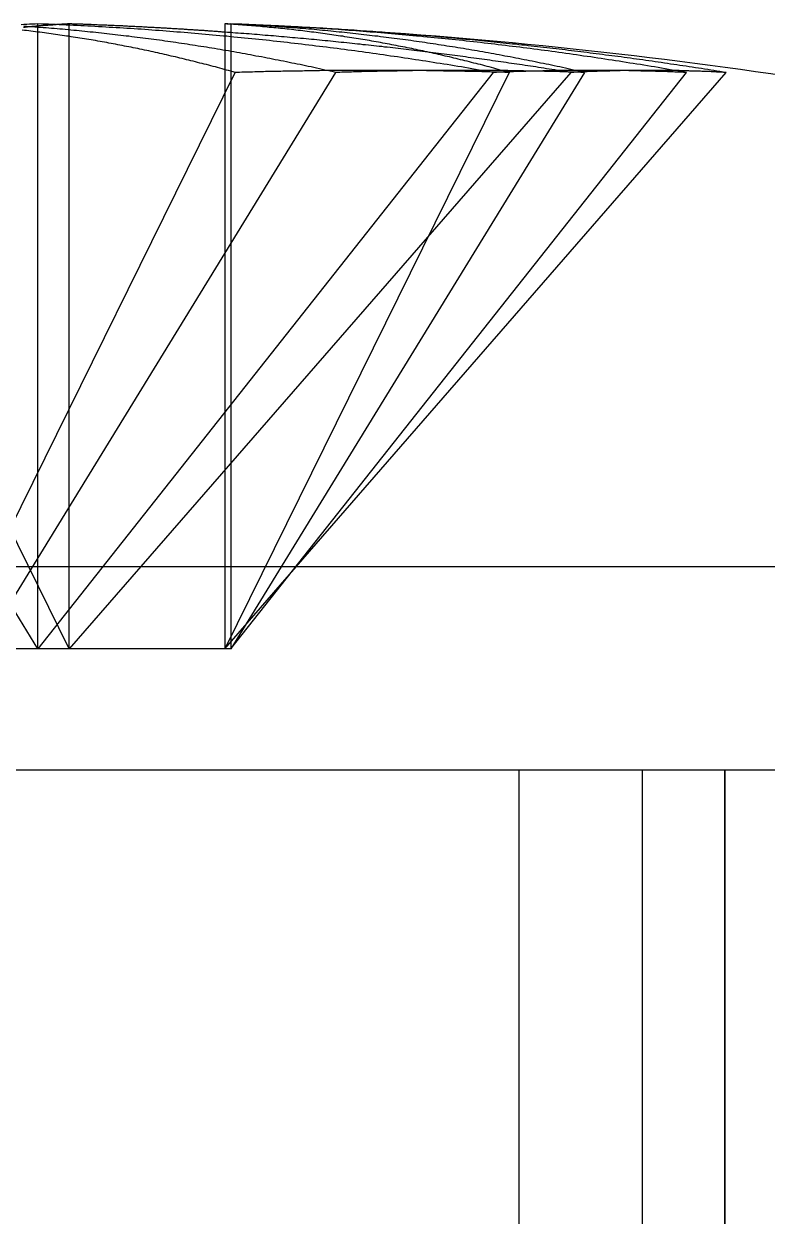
# Model space of a CAD drawing. Extents: x 3.27 to 9.48, y 3.29 to 7.63.
# Drawn here: x 7.4297 to 7.4901, y 4.5028 to 4.5997 of the extents above; entities that cross this region are included whole.
import ezdxf

# ---------------------------------------------------------------- set-up
doc = ezdxf.new("R2010")
doc.units = 0
doc.layers.add('HIDDEN_EDGES_ANSI_', color=7, linetype='CONTINUOUS')
doc.layers.add('VISIBLE_EDGES_ANSI_', color=7, linetype='CONTINUOUS')

msp = doc.modelspace()

# ---------------------------------------------------------------- linework, layer by layer
at = {"layer": 'HIDDEN_EDGES_ANSI_'}
for p, q in [((7.430824107556957, 4.548942722033138), (7.430824107556957, 4.599744320683328)), ((7.446518517914771, 4.599744320683328), (7.446518517914771, 4.548942722033138)), ((7.433380719863738, 4.548942722033137), (7.433380719863738, 4.598722046678624)), ((7.446007494933176, 4.596030125856322), (7.446007494933176, 4.548942722033137)), ((7.430824107556957, 4.548942722033138), (7.402092444307372, 4.595791191146902)), ((7.433380719863738, 4.548942722033137), (7.410264958203873, 4.595791191146901)), ((7.42374899406051, 4.548942722033137), (7.446864755720374, 4.595791191146901)), ((7.42630560636613, 4.548942722033138), (7.455037269615715, 4.595791191146902)), ((7.467827763933262, 4.595791191146902), (7.430824107556957, 4.548942722033138)), ((7.474129224390746, 4.595791191146901), (7.433380719863738, 4.548942722033137)), ((7.446007494933176, 4.548942722033137), (7.486755999460182, 4.595791191146901)), ((7.469123256593041, 4.595791191146901), (7.446007494933176, 4.548942722033137)), ((7.446518517914771, 4.548942722033138), (7.483522174291074, 4.595791191146902)), ((7.475250181164357, 4.595791191146902), (7.446518517914771, 4.548942722033138)), ((7.446007494933176, 4.548942722033137), (7.42374899406051, 4.548942722033137)), ((7.446518517914771, 4.548942722033138), (7.446007494932597, 4.548942722033138)), ((7.469903439639289, 4.539100202348097), (7.469903439639289, 4.350123824395342)), ((7.479942809718028, 4.352477112078307), (7.479942809718028, 4.539100202348097)), ((7.486635723103857, 4.352477112078307), (7.486635723103855, 4.539100202348097)), ((7.486635723103855, 4.539100202348098), (7.486635723103857, 4.35209232833235))]:
    msp.add_line(p, q, dxfattribs=at)
for points in [[(7.43082, 4.59974, 0), (7.4306, 4.59973, 0), (7.43037, 4.59972, 0), (7.43015, 4.59971, 0), (7.42992, 4.5997, 0), (7.4297, 4.59969, 0), (7.42947, 4.59967, 0)], [(7.46783, 4.59579, 0), (7.46754, 4.59584, 0), (7.46725, 4.59589, 0), (7.46697, 4.59594, 0), (7.46668, 4.59599, 0), (7.46639, 4.59604, 0), (7.4661, 4.59609, 0), (7.46581, 4.59614, 0), (7.46553, 4.59619, 0), (7.46524, 4.59624, 0), (7.46495, 4.59628, 0), (7.46466, 4.59633, 0), (7.46438, 4.59638, 0), (7.46409, 4.59643, 0), (7.4638, 4.59647, 0), (7.46351, 4.59652, 0), (7.46322, 4.59656, 0), (7.46294, 4.59661, 0), (7.46265, 4.59666, 0), (7.46236, 4.5967, 0), (7.46207, 4.59675, 0), (7.46178, 4.59679, 0), (7.4615, 4.59683, 0), (7.46121, 4.59688, 0), (7.46092, 4.59692, 0), (7.46063, 4.59696, 0), (7.46034, 4.59701, 0), (7.46005, 4.59705, 0), (7.45977, 4.59709, 0), (7.45948, 4.59713, 0), (7.45919, 4.59718, 0), (7.4589, 4.59722, 0), (7.45861, 4.59726, 0), (7.45832, 4.5973, 0), (7.45804, 4.59734, 0), (7.45775, 4.59738, 0), (7.45746, 4.59742, 0), (7.45717, 4.59746, 0), (7.45688, 4.5975, 0), (7.45659, 4.59754, 0), (7.4563, 4.59758, 0), (7.45601, 4.59761, 0), (7.45573, 4.59765, 0), (7.45544, 4.59769, 0), (7.45515, 4.59773, 0), (7.45486, 4.59776, 0), (7.45457, 4.5978, 0), (7.45428, 4.59784, 0), (7.45399, 4.59787, 0), (7.4537, 4.59791, 0), (7.45342, 4.59794, 0), (7.45313, 4.59798, 0), (7.45284, 4.59801, 0), (7.45255, 4.59805, 0), (7.45226, 4.59808, 0), (7.45197, 4.59812, 0), (7.45168, 4.59815, 0), (7.45139, 4.59818, 0), (7.4511, 4.59822, 0), (7.45081, 4.59825, 0), (7.45053, 4.59828, 0), (7.45024, 4.59831, 0), (7.44995, 4.59834, 0), (7.44966, 4.59838, 0), (7.44937, 4.59841, 0), (7.44908, 4.59844, 0), (7.44879, 4.59847, 0), (7.4485, 4.5985, 0), (7.44821, 4.59853, 0), (7.44792, 4.59856, 0), (7.44763, 4.59859, 0), (7.44734, 4.59862, 0), (7.44705, 4.59864, 0), (7.44676, 4.59867, 0), (7.44648, 4.5987, 0), (7.44619, 4.59873, 0), (7.4459, 4.59875, 0), (7.44561, 4.59878, 0), (7.44532, 4.59881, 0), (7.44503, 4.59883, 0), (7.44474, 4.59886, 0), (7.44445, 4.59889, 0), (7.44416, 4.59891, 0), (7.44387, 4.59894, 0), (7.44358, 4.59896, 0), (7.44329, 4.59899, 0), (7.443, 4.59901, 0), (7.44271, 4.59903, 0), (7.44242, 4.59906, 0), (7.44213, 4.59908, 0), (7.44184, 4.5991, 0), (7.44155, 4.59913, 0), (7.44126, 4.59915, 0), (7.44097, 4.59917, 0), (7.44068, 4.59919, 0), (7.44039, 4.59921, 0), (7.4401, 4.59924, 0), (7.43981, 4.59926, 0), (7.43952, 4.59928, 0), (7.43923, 4.5993, 0), (7.43894, 4.59932, 0), (7.43865, 4.59934, 0), (7.43836, 4.59936, 0), (7.43807, 4.59937, 0), (7.43778, 4.59939, 0), (7.43749, 4.59941, 0), (7.4372, 4.59943, 0), (7.43691, 4.59945, 0), (7.43663, 4.59946, 0), (7.43634, 4.59948, 0), (7.43605, 4.5995, 0), (7.43576, 4.59951, 0), (7.43547, 4.59953, 0), (7.43518, 4.59955, 0), (7.43489, 4.59956, 0), (7.4346, 4.59958, 0), (7.43431, 4.59959, 0), (7.43402, 4.59961, 0), (7.43373, 4.59962, 0), (7.43343, 4.59963, 0), (7.43314, 4.59965, 0), (7.43285, 4.59966, 0), (7.43256, 4.59967, 0), (7.43227, 4.59969, 0), (7.43198, 4.5997, 0), (7.43169, 4.59971, 0), (7.4314, 4.59972, 0), (7.43111, 4.59973, 0), (7.43082, 4.59974, 0)], [(7.48352, 4.59579, 0), (7.48323, 4.59584, 0), (7.48295, 4.59589, 0), (7.48266, 4.59594, 0), (7.48237, 4.59599, 0), (7.48208, 4.59604, 0), (7.4818, 4.59609, 0), (7.48151, 4.59614, 0), (7.48122, 4.59619, 0), (7.48093, 4.59624, 0), (7.48065, 4.59628, 0), (7.48036, 4.59633, 0), (7.48007, 4.59638, 0), (7.47978, 4.59643, 0), (7.47949, 4.59647, 0), (7.47921, 4.59652, 0), (7.47892, 4.59656, 0), (7.47863, 4.59661, 0), (7.47834, 4.59666, 0), (7.47805, 4.5967, 0), (7.47777, 4.59675, 0), (7.47748, 4.59679, 0), (7.47719, 4.59683, 0), (7.4769, 4.59688, 0), (7.47661, 4.59692, 0), (7.47633, 4.59696, 0), (7.47604, 4.59701, 0), (7.47575, 4.59705, 0), (7.47546, 4.59709, 0), (7.47517, 4.59713, 0), (7.47488, 4.59718, 0), (7.4746, 4.59722, 0), (7.47431, 4.59726, 0), (7.47402, 4.5973, 0), (7.47373, 4.59734, 0), (7.47344, 4.59738, 0), (7.47315, 4.59742, 0), (7.47286, 4.59746, 0), (7.47258, 4.5975, 0), (7.47229, 4.59754, 0), (7.472, 4.59758, 0), (7.47171, 4.59761, 0), (7.47142, 4.59765, 0), (7.47113, 4.59769, 0), (7.47084, 4.59773, 0), (7.47055, 4.59776, 0), (7.47027, 4.5978, 0), (7.46998, 4.59784, 0), (7.46969, 4.59787, 0), (7.4694, 4.59791, 0), (7.46911, 4.59794, 0), (7.46882, 4.59798, 0), (7.46853, 4.59801, 0), (7.46824, 4.59805, 0), (7.46795, 4.59808, 0), (7.46767, 4.59812, 0), (7.46738, 4.59815, 0), (7.46709, 4.59818, 0), (7.4668, 4.59822, 0), (7.46651, 4.59825, 0), (7.46622, 4.59828, 0), (7.46593, 4.59831, 0), (7.46564, 4.59834, 0), (7.46535, 4.59838, 0), (7.46506, 4.59841, 0), (7.46477, 4.59844, 0), (7.46448, 4.59847, 0), (7.4642, 4.5985, 0), (7.46391, 4.59853, 0), (7.46362, 4.59856, 0), (7.46333, 4.59859, 0), (7.46304, 4.59862, 0), (7.46275, 4.59864, 0), (7.46246, 4.59867, 0), (7.46217, 4.5987, 0), (7.46188, 4.59873, 0), (7.46159, 4.59875, 0), (7.4613, 4.59878, 0), (7.46101, 4.59881, 0), (7.46072, 4.59883, 0), (7.46043, 4.59886, 0), (7.46014, 4.59889, 0), (7.45985, 4.59891, 0), (7.45956, 4.59894, 0), (7.45927, 4.59896, 0), (7.45898, 4.59899, 0), (7.4587, 4.59901, 0), (7.45841, 4.59903, 0), (7.45812, 4.59906, 0), (7.45783, 4.59908, 0), (7.45754, 4.5991, 0), (7.45725, 4.59913, 0), (7.45696, 4.59915, 0), (7.45667, 4.59917, 0), (7.45638, 4.59919, 0), (7.45609, 4.59921, 0), (7.4558, 4.59924, 0), (7.45551, 4.59926, 0), (7.45522, 4.59928, 0), (7.45493, 4.5993, 0), (7.45464, 4.59932, 0), (7.45435, 4.59934, 0), (7.45406, 4.59936, 0), (7.45377, 4.59937, 0), (7.45348, 4.59939, 0), (7.45319, 4.59941, 0), (7.4529, 4.59943, 0), (7.45261, 4.59945, 0), (7.45232, 4.59946, 0), (7.45203, 4.59948, 0), (7.45174, 4.5995, 0), (7.45145, 4.59951, 0), (7.45116, 4.59953, 0), (7.45087, 4.59955, 0), (7.45058, 4.59956, 0), (7.45029, 4.59958, 0), (7.45, 4.59959, 0), (7.44971, 4.59961, 0), (7.44942, 4.59962, 0), (7.44913, 4.59963, 0), (7.44884, 4.59965, 0), (7.44855, 4.59966, 0), (7.44826, 4.59967, 0), (7.44797, 4.59969, 0), (7.44768, 4.5997, 0), (7.44739, 4.59971, 0), (7.4471, 4.59972, 0), (7.44681, 4.59973, 0), (7.44652, 4.59974, 0)], [(7.47525, 4.59579, 0), (7.47503, 4.59584, 0), (7.4748, 4.59589, 0), (7.47458, 4.59594, 0), (7.47436, 4.59599, 0), (7.47413, 4.59604, 0), (7.47391, 4.59609, 0), (7.47369, 4.59614, 0), (7.47346, 4.59619, 0), (7.47324, 4.59624, 0), (7.47302, 4.59628, 0), (7.47279, 4.59633, 0), (7.47257, 4.59638, 0), (7.47235, 4.59643, 0), (7.47212, 4.59647, 0), (7.4719, 4.59652, 0), (7.47168, 4.59656, 0), (7.47145, 4.59661, 0), (7.47123, 4.59666, 0), (7.471, 4.5967, 0), (7.47078, 4.59675, 0), (7.47056, 4.59679, 0), (7.47033, 4.59683, 0), (7.47011, 4.59688, 0), (7.46989, 4.59692, 0), (7.46966, 4.59696, 0), (7.46944, 4.59701, 0), (7.46921, 4.59705, 0), (7.46899, 4.59709, 0), (7.46877, 4.59713, 0), (7.46854, 4.59718, 0), (7.46832, 4.59722, 0), (7.46809, 4.59726, 0), (7.46787, 4.5973, 0), (7.46765, 4.59734, 0), (7.46742, 4.59738, 0), (7.4672, 4.59742, 0), (7.46697, 4.59746, 0), (7.46675, 4.5975, 0), (7.46653, 4.59754, 0), (7.4663, 4.59758, 0), (7.46608, 4.59761, 0), (7.46585, 4.59765, 0), (7.46563, 4.59769, 0), (7.46541, 4.59773, 0), (7.46518, 4.59776, 0), (7.46496, 4.5978, 0), (7.46473, 4.59784, 0), (7.46451, 4.59787, 0), (7.46428, 4.59791, 0), (7.46406, 4.59794, 0), (7.46384, 4.59798, 0), (7.46361, 4.59801, 0), (7.46339, 4.59805, 0), (7.46316, 4.59808, 0), (7.46294, 4.59812, 0), (7.46271, 4.59815, 0), (7.46249, 4.59818, 0), (7.46226, 4.59822, 0), (7.46204, 4.59825, 0), (7.46182, 4.59828, 0), (7.46159, 4.59831, 0), (7.46137, 4.59834, 0), (7.46114, 4.59838, 0), (7.46092, 4.59841, 0), (7.46069, 4.59844, 0), (7.46047, 4.59847, 0), (7.46024, 4.5985, 0), (7.46002, 4.59853, 0), (7.45979, 4.59856, 0), (7.45957, 4.59859, 0), (7.45934, 4.59862, 0), (7.45912, 4.59864, 0), (7.4589, 4.59867, 0), (7.45867, 4.5987, 0), (7.45845, 4.59873, 0), (7.45822, 4.59875, 0), (7.458, 4.59878, 0), (7.45777, 4.59881, 0), (7.45755, 4.59883, 0), (7.45732, 4.59886, 0), (7.4571, 4.59889, 0), (7.45687, 4.59891, 0), (7.45665, 4.59894, 0), (7.45642, 4.59896, 0), (7.4562, 4.59899, 0), (7.45597, 4.59901, 0), (7.45575, 4.59903, 0), (7.45552, 4.59906, 0), (7.4553, 4.59908, 0), (7.45507, 4.5991, 0), (7.45485, 4.59913, 0), (7.45462, 4.59915, 0), (7.4544, 4.59917, 0), (7.45417, 4.59919, 0), (7.45395, 4.59921, 0), (7.45372, 4.59924, 0), (7.4535, 4.59926, 0), (7.45327, 4.59928, 0), (7.45305, 4.5993, 0), (7.45282, 4.59932, 0), (7.4526, 4.59934, 0), (7.45237, 4.59936, 0), (7.45215, 4.59937, 0), (7.45192, 4.59939, 0), (7.4517, 4.59941, 0), (7.45147, 4.59943, 0), (7.45125, 4.59945, 0), (7.45102, 4.59946, 0), (7.4508, 4.59948, 0), (7.45057, 4.5995, 0), (7.45035, 4.59951, 0), (7.45012, 4.59953, 0), (7.4499, 4.59955, 0), (7.44967, 4.59956, 0), (7.44945, 4.59958, 0), (7.44922, 4.59959, 0), (7.449, 4.59961, 0), (7.44877, 4.59962, 0), (7.44855, 4.59963, 0), (7.44832, 4.59965, 0), (7.4481, 4.59966, 0), (7.44787, 4.59967, 0), (7.44764, 4.59969, 0), (7.44742, 4.5997, 0), (7.44719, 4.59971, 0), (7.44697, 4.59972, 0), (7.44674, 4.59973, 0), (7.44652, 4.59974, 0)], [(7.45504, 4.59579, 0), (7.45481, 4.59584, 0), (7.45459, 4.59589, 0), (7.45437, 4.59594, 0), (7.45414, 4.59599, 0), (7.45392, 4.59604, 0), (7.4537, 4.59609, 0), (7.45347, 4.59614, 0), (7.45325, 4.59619, 0), (7.45303, 4.59624, 0), (7.4528, 4.59628, 0), (7.45258, 4.59633, 0), (7.45236, 4.59638, 0), (7.45213, 4.59643, 0), (7.45191, 4.59647, 0), (7.45169, 4.59652, 0), (7.45146, 4.59656, 0), (7.45124, 4.59661, 0), (7.45102, 4.59666, 0), (7.45079, 4.5967, 0), (7.45057, 4.59675, 0), (7.45034, 4.59679, 0), (7.45012, 4.59683, 0), (7.4499, 4.59688, 0), (7.44967, 4.59692, 0), (7.44945, 4.59696, 0), (7.44923, 4.59701, 0), (7.449, 4.59705, 0), (7.44878, 4.59709, 0), (7.44855, 4.59713, 0), (7.44833, 4.59718, 0), (7.44811, 4.59722, 0), (7.44788, 4.59726, 0), (7.44766, 4.5973, 0), (7.44743, 4.59734, 0), (7.44721, 4.59738, 0), (7.44699, 4.59742, 0), (7.44676, 4.59746, 0), (7.44654, 4.5975, 0), (7.44631, 4.59754, 0), (7.44609, 4.59758, 0), (7.44587, 4.59761, 0), (7.44564, 4.59765, 0), (7.44542, 4.59769, 0), (7.44519, 4.59773, 0), (7.44497, 4.59776, 0), (7.44474, 4.5978, 0), (7.44452, 4.59784, 0), (7.4443, 4.59787, 0), (7.44407, 4.59791, 0), (7.44385, 4.59794, 0), (7.44362, 4.59798, 0), (7.4434, 4.59801, 0), (7.44317, 4.59805, 0), (7.44295, 4.59808, 0), (7.44273, 4.59812, 0), (7.4425, 4.59815, 0), (7.44228, 4.59818, 0), (7.44205, 4.59822, 0), (7.44183, 4.59825, 0), (7.4416, 4.59828, 0), (7.44138, 4.59831, 0), (7.44115, 4.59834, 0), (7.44093, 4.59838, 0), (7.4407, 4.59841, 0), (7.44048, 4.59844, 0), (7.44026, 4.59847, 0), (7.44003, 4.5985, 0), (7.43981, 4.59853, 0), (7.43958, 4.59856, 0), (7.43936, 4.59859, 0), (7.43913, 4.59862, 0), (7.43891, 4.59864, 0), (7.43868, 4.59867, 0), (7.43846, 4.5987, 0), (7.43823, 4.59873, 0), (7.43801, 4.59875, 0), (7.43778, 4.59878, 0), (7.43756, 4.59881, 0), (7.43733, 4.59883, 0), (7.43711, 4.59886, 0), (7.43688, 4.59889, 0), (7.43666, 4.59891, 0), (7.43643, 4.59894, 0), (7.43621, 4.59896, 0), (7.43599, 4.59899, 0), (7.43576, 4.59901, 0), (7.43554, 4.59903, 0), (7.43531, 4.59906, 0), (7.43509, 4.59908, 0), (7.43486, 4.5991, 0), (7.43464, 4.59913, 0), (7.43441, 4.59915, 0), (7.43419, 4.59917, 0), (7.43396, 4.59919, 0), (7.43374, 4.59921, 0), (7.43351, 4.59924, 0), (7.43329, 4.59926, 0), (7.43306, 4.59928, 0), (7.43284, 4.5993, 0), (7.43261, 4.59932, 0), (7.43239, 4.59934, 0), (7.43216, 4.59936, 0), (7.43194, 4.59937, 0), (7.43171, 4.59939, 0), (7.43149, 4.59941, 0), (7.43126, 4.59943, 0), (7.43103, 4.59945, 0), (7.43081, 4.59946, 0), (7.43058, 4.59948, 0), (7.43036, 4.5995, 0), (7.43013, 4.59951, 0), (7.42991, 4.59953, 0), (7.42968, 4.59955, 0)], [(7.47413, 4.59579, 0), (7.47391, 4.59583, 0), (7.47369, 4.59586, 0), (7.47347, 4.5959, 0), (7.47325, 4.59593, 0), (7.47304, 4.59596, 0), (7.47282, 4.596, 0), (7.4726, 4.59603, 0), (7.47238, 4.59607, 0), (7.47216, 4.5961, 0), (7.47194, 4.59613, 0), (7.47172, 4.59617, 0), (7.4715, 4.5962, 0), (7.47128, 4.59624, 0), (7.47106, 4.59627, 0), (7.47085, 4.5963, 0), (7.47063, 4.59633, 0), (7.47041, 4.59637, 0), (7.47019, 4.5964, 0), (7.46997, 4.59643, 0), (7.46975, 4.59646, 0), (7.46953, 4.5965, 0), (7.46931, 4.59653, 0), (7.46909, 4.59656, 0), (7.46887, 4.59659, 0), (7.46865, 4.59662, 0), (7.46844, 4.59665, 0), (7.46822, 4.59669, 0), (7.468, 4.59672, 0), (7.46778, 4.59675, 0), (7.46756, 4.59678, 0), (7.46734, 4.59681, 0), (7.46712, 4.59684, 0), (7.4669, 4.59687, 0), (7.46668, 4.5969, 0), (7.46646, 4.59693, 0), (7.46624, 4.59696, 0), (7.46602, 4.59699, 0), (7.4658, 4.59702, 0), (7.46558, 4.59705, 0), (7.46537, 4.59708, 0), (7.46515, 4.59711, 0), (7.46493, 4.59714, 0), (7.46471, 4.59716, 0), (7.46449, 4.59719, 0), (7.46427, 4.59722, 0), (7.46405, 4.59725, 0), (7.46383, 4.59728, 0), (7.46361, 4.59731, 0), (7.46339, 4.59733, 0), (7.46317, 4.59736, 0), (7.46295, 4.59739, 0), (7.46273, 4.59742, 0), (7.46251, 4.59744, 0), (7.46229, 4.59747, 0), (7.46207, 4.5975, 0), (7.46185, 4.59752, 0), (7.46163, 4.59755, 0), (7.46141, 4.59758, 0), (7.46119, 4.5976, 0), (7.46097, 4.59763, 0), (7.46075, 4.59766, 0), (7.46053, 4.59768, 0), (7.46031, 4.59771, 0), (7.4601, 4.59773, 0), (7.45988, 4.59776, 0), (7.45966, 4.59779, 0), (7.45944, 4.59781, 0), (7.45922, 4.59784, 0), (7.459, 4.59786, 0), (7.45878, 4.59789, 0), (7.45856, 4.59791, 0), (7.45834, 4.59793, 0), (7.45812, 4.59796, 0), (7.4579, 4.59798, 0), (7.45768, 4.59801, 0), (7.45746, 4.59803, 0), (7.45724, 4.59805, 0), (7.45702, 4.59808, 0), (7.4568, 4.5981, 0), (7.45658, 4.59813, 0), (7.45636, 4.59815, 0), (7.45614, 4.59817, 0), (7.45592, 4.59819, 0), (7.4557, 4.59822, 0), (7.45548, 4.59824, 0), (7.45526, 4.59826, 0), (7.45504, 4.59828, 0), (7.45482, 4.59831, 0), (7.4546, 4.59833, 0), (7.45438, 4.59835, 0), (7.45416, 4.59837, 0), (7.45394, 4.59839, 0), (7.45372, 4.59841, 0), (7.4535, 4.59844, 0), (7.45328, 4.59846, 0), (7.45306, 4.59848, 0), (7.45284, 4.5985, 0), (7.45262, 4.59852, 0), (7.4524, 4.59854, 0), (7.45218, 4.59856, 0), (7.45196, 4.59858, 0), (7.45174, 4.5986, 0), (7.45152, 4.59862, 0), (7.4513, 4.59864, 0), (7.45108, 4.59866, 0), (7.45085, 4.59868, 0), (7.45063, 4.5987, 0), (7.45041, 4.59872, 0), (7.45019, 4.59874, 0), (7.44997, 4.59876, 0), (7.44975, 4.59877, 0), (7.44953, 4.59879, 0), (7.44931, 4.59881, 0), (7.44909, 4.59883, 0), (7.44887, 4.59885, 0), (7.44865, 4.59887, 0), (7.44843, 4.59888, 0), (7.44821, 4.5989, 0), (7.44799, 4.59892, 0), (7.44777, 4.59894, 0), (7.44755, 4.59895, 0), (7.44733, 4.59897, 0), (7.44711, 4.59899, 0), (7.44689, 4.599, 0), (7.44667, 4.59902, 0), (7.44645, 4.59904, 0), (7.44623, 4.59905, 0), (7.44601, 4.59907, 0)], [(7.48676, 4.59579, 0), (7.48651, 4.59583, 0), (7.48625, 4.59587, 0), (7.486, 4.59591, 0), (7.48575, 4.59595, 0), (7.4855, 4.59599, 0), (7.48525, 4.59603, 0), (7.485, 4.59607, 0), (7.48475, 4.59611, 0), (7.4845, 4.59615, 0), (7.48425, 4.59618, 0), (7.484, 4.59622, 0), (7.48374, 4.59626, 0), (7.48349, 4.5963, 0), (7.48324, 4.59634, 0), (7.48299, 4.59637, 0), (7.48274, 4.59641, 0), (7.48249, 4.59645, 0), (7.48224, 4.59648, 0), (7.48199, 4.59652, 0), (7.48173, 4.59656, 0), (7.48148, 4.59659, 0), (7.48123, 4.59663, 0), (7.48098, 4.59667, 0), (7.48073, 4.5967, 0), (7.48048, 4.59674, 0), (7.48023, 4.59677, 0), (7.47998, 4.59681, 0), (7.47972, 4.59684, 0), (7.47947, 4.59688, 0), (7.47922, 4.59691, 0), (7.47897, 4.59695, 0), (7.47872, 4.59698, 0), (7.47847, 4.59701, 0), (7.47822, 4.59705, 0), (7.47796, 4.59708, 0), (7.47771, 4.59711, 0), (7.47746, 4.59715, 0), (7.47721, 4.59718, 0), (7.47696, 4.59721, 0), (7.47671, 4.59725, 0), (7.47645, 4.59728, 0), (7.4762, 4.59731, 0), (7.47595, 4.59734, 0), (7.4757, 4.59737, 0), (7.47545, 4.59741, 0), (7.47519, 4.59744, 0), (7.47494, 4.59747, 0), (7.47469, 4.5975, 0), (7.47444, 4.59753, 0), (7.47419, 4.59756, 0), (7.47394, 4.59759, 0), (7.47368, 4.59762, 0), (7.47343, 4.59765, 0), (7.47318, 4.59768, 0), (7.47293, 4.59771, 0), (7.47268, 4.59774, 0), (7.47242, 4.59777, 0), (7.47217, 4.5978, 0), (7.47192, 4.59783, 0), (7.47167, 4.59786, 0), (7.47142, 4.59788, 0), (7.47116, 4.59791, 0), (7.47091, 4.59794, 0), (7.47066, 4.59797, 0), (7.47041, 4.598, 0), (7.47016, 4.59802, 0), (7.4699, 4.59805, 0), (7.46965, 4.59808, 0), (7.4694, 4.5981, 0), (7.46915, 4.59813, 0), (7.46889, 4.59816, 0), (7.46864, 4.59818, 0), (7.46839, 4.59821, 0), (7.46814, 4.59824, 0), (7.46789, 4.59826, 0), (7.46763, 4.59829, 0), (7.46738, 4.59831, 0), (7.46713, 4.59834, 0), (7.46688, 4.59836, 0), (7.46662, 4.59839, 0), (7.46637, 4.59841, 0), (7.46612, 4.59844, 0), (7.46587, 4.59846, 0), (7.46561, 4.59848, 0), (7.46536, 4.59851, 0), (7.46511, 4.59853, 0), (7.46486, 4.59856, 0), (7.4646, 4.59858, 0), (7.46435, 4.5986, 0), (7.4641, 4.59862, 0), (7.46385, 4.59865, 0), (7.46359, 4.59867, 0), (7.46334, 4.59869, 0), (7.46309, 4.59871, 0), (7.46284, 4.59873, 0), (7.46258, 4.59876, 0), (7.46233, 4.59878, 0), (7.46208, 4.5988, 0), (7.46183, 4.59882, 0), (7.46157, 4.59884, 0), (7.46132, 4.59886, 0), (7.46107, 4.59888, 0), (7.46082, 4.5989, 0), (7.46056, 4.59892, 0), (7.46031, 4.59894, 0), (7.46006, 4.59896, 0), (7.45981, 4.59898, 0), (7.45955, 4.599, 0), (7.4593, 4.59902, 0), (7.45905, 4.59904, 0), (7.45879, 4.59906, 0), (7.45854, 4.59908, 0), (7.45829, 4.59909, 0), (7.45804, 4.59911, 0), (7.45778, 4.59913, 0), (7.45753, 4.59915, 0), (7.45728, 4.59916, 0), (7.45703, 4.59918, 0), (7.45677, 4.5992, 0), (7.45652, 4.59922, 0), (7.45627, 4.59923, 0), (7.45601, 4.59925, 0), (7.45576, 4.59927, 0), (7.45551, 4.59928, 0), (7.45526, 4.5993, 0), (7.455, 4.59931, 0), (7.45475, 4.59933, 0), (7.4545, 4.59934, 0)], [(7.47525, 4.59579, 0), (7.4751, 4.5958, 0), (7.47494, 4.5958, 0), (7.47479, 4.59581, 0), (7.47463, 4.59581, 0), (7.47448, 4.59582, 0), (7.47432, 4.59582, 0), (7.47417, 4.59583, 0), (7.47401, 4.59583, 0), (7.47386, 4.59584, 0), (7.4737, 4.59584, 0), (7.47355, 4.59584, 0), (7.47339, 4.59585, 0), (7.47324, 4.59585, 0), (7.47308, 4.59586, 0), (7.47292, 4.59586, 0), (7.47277, 4.59586, 0), (7.47261, 4.59587, 0), (7.47246, 4.59587, 0), (7.4723, 4.59588, 0), (7.47215, 4.59588, 0), (7.47199, 4.59588, 0), (7.47184, 4.59589, 0), (7.47168, 4.59589, 0), (7.47152, 4.59589, 0), (7.47137, 4.5959, 0), (7.47121, 4.5959, 0), (7.47106, 4.5959, 0), (7.4709, 4.59591, 0), (7.47074, 4.59591, 0), (7.47059, 4.59591, 0), (7.47043, 4.59591, 0), (7.47028, 4.59592, 0), (7.47012, 4.59592, 0), (7.46996, 4.59592, 0), (7.46981, 4.59592, 0), (7.46965, 4.59593, 0), (7.46949, 4.59593, 0), (7.46934, 4.59593, 0), (7.46918, 4.59593, 0), (7.46902, 4.59594, 0), (7.46887, 4.59594, 0), (7.46871, 4.59594, 0), (7.46855, 4.59594, 0), (7.4684, 4.59594, 0), (7.46824, 4.59594, 0), (7.46808, 4.59595, 0), (7.46792, 4.59595, 0), (7.46777, 4.59595, 0), (7.46761, 4.59595, 0), (7.46745, 4.59595, 0), (7.4673, 4.59595, 0), (7.46714, 4.59595, 0), (7.46698, 4.59595, 0), (7.46682, 4.59596, 0), (7.46667, 4.59596, 0), (7.46651, 4.59596, 0), (7.46635, 4.59596, 0), (7.46619, 4.59596, 0), (7.46604, 4.59596, 0), (7.46588, 4.59596, 0), (7.46572, 4.59596, 0), (7.46556, 4.59596, 0), (7.4654, 4.59596, 0), (7.46525, 4.59596, 0), (7.46509, 4.59596, 0), (7.46493, 4.59596, 0), (7.46477, 4.59596, 0), (7.46461, 4.59596, 0), (7.46446, 4.59596, 0), (7.4643, 4.59596, 0), (7.46414, 4.59596, 0), (7.46398, 4.59596, 0), (7.46382, 4.59596, 0), (7.46366, 4.59596, 0), (7.46351, 4.59595, 0), (7.46335, 4.59595, 0), (7.46319, 4.59595, 0), (7.46303, 4.59595, 0), (7.46287, 4.59595, 0), (7.46271, 4.59595, 0), (7.46255, 4.59595, 0), (7.4624, 4.59595, 0), (7.46224, 4.59594, 0), (7.46208, 4.59594, 0), (7.46192, 4.59594, 0), (7.46176, 4.59594, 0), (7.4616, 4.59594, 0), (7.46144, 4.59594, 0), (7.46128, 4.59593, 0), (7.46112, 4.59593, 0), (7.46096, 4.59593, 0), (7.4608, 4.59593, 0), (7.46065, 4.59592, 0), (7.46049, 4.59592, 0), (7.46033, 4.59592, 0), (7.46017, 4.59592, 0), (7.46001, 4.59591, 0), (7.45985, 4.59591, 0), (7.45969, 4.59591, 0), (7.45953, 4.59591, 0), (7.45937, 4.5959, 0), (7.45921, 4.5959, 0), (7.45905, 4.5959, 0), (7.45889, 4.59589, 0), (7.45873, 4.59589, 0), (7.45857, 4.59589, 0), (7.45841, 4.59588, 0), (7.45825, 4.59588, 0), (7.45809, 4.59588, 0), (7.45793, 4.59587, 0), (7.45777, 4.59587, 0), (7.45761, 4.59586, 0), (7.45745, 4.59586, 0), (7.45729, 4.59586, 0), (7.45713, 4.59585, 0), (7.45697, 4.59585, 0), (7.45681, 4.59584, 0), (7.45665, 4.59584, 0), (7.45648, 4.59584, 0), (7.45632, 4.59583, 0), (7.45616, 4.59583, 0), (7.456, 4.59582, 0), (7.45584, 4.59582, 0), (7.45568, 4.59581, 0), (7.45552, 4.59581, 0), (7.45536, 4.5958, 0), (7.4552, 4.5958, 0), (7.45504, 4.59579, 0)], [(7.48352, 4.59579, 0), (7.4834, 4.5958, 0), (7.48329, 4.5958, 0), (7.48317, 4.59581, 0), (7.48305, 4.59581, 0), (7.48293, 4.59582, 0), (7.48281, 4.59582, 0), (7.48269, 4.59583, 0), (7.48257, 4.59583, 0), (7.48245, 4.59584, 0), (7.48233, 4.59584, 0), (7.48222, 4.59584, 0), (7.4821, 4.59585, 0), (7.48198, 4.59585, 0), (7.48186, 4.59586, 0), (7.48174, 4.59586, 0), (7.48162, 4.59586, 0), (7.4815, 4.59587, 0), (7.48138, 4.59587, 0), (7.48126, 4.59588, 0), (7.48114, 4.59588, 0), (7.48102, 4.59588, 0), (7.4809, 4.59589, 0), (7.48078, 4.59589, 0), (7.48066, 4.59589, 0), (7.48054, 4.5959, 0), (7.48042, 4.5959, 0), (7.4803, 4.5959, 0), (7.48018, 4.59591, 0), (7.48006, 4.59591, 0), (7.47994, 4.59591, 0), (7.47982, 4.59591, 0), (7.4797, 4.59592, 0), (7.47958, 4.59592, 0), (7.47946, 4.59592, 0), (7.47934, 4.59592, 0), (7.47922, 4.59593, 0), (7.4791, 4.59593, 0), (7.47897, 4.59593, 0), (7.47885, 4.59593, 0), (7.47873, 4.59594, 0), (7.47861, 4.59594, 0), (7.47849, 4.59594, 0), (7.47837, 4.59594, 0), (7.47825, 4.59594, 0), (7.47813, 4.59594, 0), (7.478, 4.59595, 0), (7.47788, 4.59595, 0), (7.47776, 4.59595, 0), (7.47764, 4.59595, 0), (7.47752, 4.59595, 0), (7.4774, 4.59595, 0), (7.47727, 4.59595, 0), (7.47715, 4.59595, 0), (7.47703, 4.59596, 0), (7.47691, 4.59596, 0), (7.47679, 4.59596, 0), (7.47666, 4.59596, 0), (7.47654, 4.59596, 0), (7.47642, 4.59596, 0), (7.4763, 4.59596, 0), (7.47618, 4.59596, 0), (7.47605, 4.59596, 0), (7.47593, 4.59596, 0), (7.47581, 4.59596, 0), (7.47569, 4.59596, 0), (7.47556, 4.59596, 0), (7.47544, 4.59596, 0), (7.47532, 4.59596, 0), (7.47519, 4.59596, 0), (7.47507, 4.59596, 0), (7.47495, 4.59596, 0), (7.47482, 4.59596, 0), (7.4747, 4.59596, 0), (7.47458, 4.59596, 0), (7.47445, 4.59595, 0), (7.47433, 4.59595, 0), (7.47421, 4.59595, 0), (7.47408, 4.59595, 0), (7.47396, 4.59595, 0), (7.47384, 4.59595, 0), (7.47371, 4.59595, 0), (7.47359, 4.59595, 0), (7.47347, 4.59594, 0), (7.47334, 4.59594, 0), (7.47322, 4.59594, 0), (7.47309, 4.59594, 0), (7.47297, 4.59594, 0), (7.47285, 4.59594, 0), (7.47272, 4.59593, 0), (7.4726, 4.59593, 0), (7.47247, 4.59593, 0), (7.47235, 4.59593, 0), (7.47222, 4.59592, 0), (7.4721, 4.59592, 0), (7.47197, 4.59592, 0), (7.47185, 4.59592, 0), (7.47173, 4.59591, 0), (7.4716, 4.59591, 0), (7.47148, 4.59591, 0), (7.47135, 4.59591, 0), (7.47123, 4.5959, 0), (7.4711, 4.5959, 0), (7.47098, 4.5959, 0), (7.47085, 4.59589, 0), (7.47073, 4.59589, 0), (7.4706, 4.59589, 0), (7.47047, 4.59588, 0), (7.47035, 4.59588, 0), (7.47022, 4.59588, 0), (7.4701, 4.59587, 0), (7.46997, 4.59587, 0), (7.46985, 4.59586, 0), (7.46972, 4.59586, 0), (7.4696, 4.59586, 0), (7.46947, 4.59585, 0), (7.46934, 4.59585, 0), (7.46922, 4.59584, 0), (7.46909, 4.59584, 0), (7.46897, 4.59584, 0), (7.46884, 4.59583, 0), (7.46871, 4.59583, 0), (7.46859, 4.59582, 0), (7.46846, 4.59582, 0), (7.46833, 4.59581, 0), (7.46821, 4.59581, 0), (7.46808, 4.5958, 0), (7.46795, 4.5958, 0), (7.46783, 4.59579, 0)], [(7.48676, 4.59579, 0), (7.48666, 4.5958, 0), (7.48657, 4.5958, 0), (7.48647, 4.59581, 0), (7.48638, 4.59581, 0), (7.48628, 4.59582, 0), (7.48619, 4.59582, 0), (7.4861, 4.59583, 0), (7.486, 4.59583, 0), (7.48591, 4.59584, 0), (7.48581, 4.59584, 0), (7.48572, 4.59584, 0), (7.48562, 4.59585, 0), (7.48553, 4.59585, 0), (7.48543, 4.59586, 0), (7.48534, 4.59586, 0), (7.48524, 4.59586, 0), (7.48515, 4.59587, 0), (7.48505, 4.59587, 0), (7.48496, 4.59588, 0), (7.48486, 4.59588, 0), (7.48477, 4.59588, 0), (7.48467, 4.59589, 0), (7.48457, 4.59589, 0), (7.48448, 4.59589, 0), (7.48438, 4.5959, 0), (7.48429, 4.5959, 0), (7.48419, 4.5959, 0), (7.48409, 4.59591, 0), (7.484, 4.59591, 0), (7.4839, 4.59591, 0), (7.48381, 4.59591, 0), (7.48371, 4.59592, 0), (7.48361, 4.59592, 0), (7.48352, 4.59592, 0), (7.48342, 4.59592, 0), (7.48332, 4.59593, 0), (7.48323, 4.59593, 0), (7.48313, 4.59593, 0), (7.48303, 4.59593, 0), (7.48294, 4.59594, 0), (7.48284, 4.59594, 0), (7.48274, 4.59594, 0), (7.48265, 4.59594, 0), (7.48255, 4.59594, 0), (7.48245, 4.59594, 0), (7.48235, 4.59595, 0), (7.48226, 4.59595, 0), (7.48216, 4.59595, 0), (7.48206, 4.59595, 0), (7.48196, 4.59595, 0), (7.48187, 4.59595, 0), (7.48177, 4.59595, 0), (7.48167, 4.59595, 0), (7.48157, 4.59596, 0), (7.48147, 4.59596, 0), (7.48138, 4.59596, 0), (7.48128, 4.59596, 0), (7.48118, 4.59596, 0), (7.48108, 4.59596, 0), (7.48098, 4.59596, 0), (7.48088, 4.59596, 0), (7.48079, 4.59596, 0), (7.48069, 4.59596, 0), (7.48059, 4.59596, 0), (7.48049, 4.59596, 0), (7.48039, 4.59596, 0), (7.48029, 4.59596, 0), (7.48019, 4.59596, 0), (7.48009, 4.59596, 0), (7.48, 4.59596, 0), (7.4799, 4.59596, 0), (7.4798, 4.59596, 0), (7.4797, 4.59596, 0), (7.4796, 4.59596, 0), (7.4795, 4.59595, 0), (7.4794, 4.59595, 0), (7.4793, 4.59595, 0), (7.4792, 4.59595, 0), (7.4791, 4.59595, 0), (7.479, 4.59595, 0), (7.4789, 4.59595, 0), (7.4788, 4.59595, 0), (7.4787, 4.59594, 0), (7.4786, 4.59594, 0), (7.4785, 4.59594, 0), (7.4784, 4.59594, 0), (7.4783, 4.59594, 0), (7.4782, 4.59594, 0), (7.4781, 4.59593, 0), (7.478, 4.59593, 0), (7.4779, 4.59593, 0), (7.4778, 4.59593, 0), (7.4777, 4.59592, 0), (7.4776, 4.59592, 0), (7.4775, 4.59592, 0), (7.4774, 4.59592, 0), (7.47729, 4.59591, 0), (7.47719, 4.59591, 0), (7.47709, 4.59591, 0), (7.47699, 4.59591, 0), (7.47689, 4.5959, 0), (7.47679, 4.5959, 0), (7.47669, 4.5959, 0), (7.47659, 4.59589, 0), (7.47648, 4.59589, 0), (7.47638, 4.59589, 0), (7.47628, 4.59588, 0), (7.47618, 4.59588, 0), (7.47608, 4.59588, 0), (7.47598, 4.59587, 0), (7.47587, 4.59587, 0), (7.47577, 4.59586, 0), (7.47567, 4.59586, 0), (7.47557, 4.59586, 0), (7.47546, 4.59585, 0), (7.47536, 4.59585, 0), (7.47526, 4.59584, 0), (7.47516, 4.59584, 0), (7.47505, 4.59584, 0), (7.47495, 4.59583, 0), (7.47485, 4.59583, 0), (7.47475, 4.59582, 0), (7.47464, 4.59582, 0), (7.47454, 4.59581, 0), (7.47444, 4.59581, 0), (7.47434, 4.5958, 0), (7.47423, 4.5958, 0), (7.47413, 4.59579, 0)]]:
    msp.add_polyline3d(points, dxfattribs=at)
msp.add_arc((7.428564856961544, 4.16853097355771), 0.4315928508376324, 86.55533582412917, 87.22922054592937, dxfattribs=at)
at = {"layer": 'VISIBLE_EDGES_ANSI_'}
for p, q in [((7.433380719863738, 4.598722046678624), (7.433380719863738, 4.599744320683328)), ((7.446007494933176, 4.599744320683328), (7.446007494933176, 4.596030125856322)), ((7.312029423891258, 4.555635635418964), (7.54510029003299, 4.555635635418964)), ((7.312029423891258, 4.539100202348097), (7.54510029003299, 4.539100202348097))]:
    msp.add_line(p, q, dxfattribs=at)
for points in [[(7.43338, 4.59974, 0), (7.43334, 4.59974, 0), (7.43331, 4.59974, 0), (7.43327, 4.59974, 0), (7.43323, 4.59974, 0), (7.43319, 4.59973, 0), (7.43315, 4.59973, 0), (7.43312, 4.59973, 0), (7.43308, 4.59973, 0), (7.43304, 4.59972, 0), (7.433, 4.59972, 0), (7.43297, 4.59972, 0), (7.43293, 4.59972, 0), (7.43289, 4.59971, 0), (7.43285, 4.59971, 0), (7.43282, 4.59971, 0), (7.43278, 4.59971, 0), (7.43274, 4.5997, 0), (7.4327, 4.5997, 0), (7.43267, 4.5997, 0), (7.43263, 4.5997, 0), (7.43259, 4.59969, 0), (7.43255, 4.59969, 0), (7.43252, 4.59969, 0), (7.43248, 4.59969, 0), (7.43244, 4.59968, 0), (7.4324, 4.59968, 0), (7.43236, 4.59968, 0), (7.43233, 4.59968, 0), (7.43229, 4.59967, 0), (7.43225, 4.59967, 0), (7.43221, 4.59967, 0), (7.43218, 4.59966, 0), (7.43214, 4.59966, 0), (7.4321, 4.59966, 0), (7.43206, 4.59966, 0), (7.43203, 4.59965, 0), (7.43199, 4.59965, 0), (7.43195, 4.59965, 0), (7.43191, 4.59965, 0), (7.43188, 4.59964, 0), (7.43184, 4.59964, 0), (7.4318, 4.59964, 0), (7.43176, 4.59963, 0), (7.43172, 4.59963, 0), (7.43169, 4.59963, 0), (7.43165, 4.59963, 0), (7.43161, 4.59962, 0), (7.43157, 4.59962, 0), (7.43154, 4.59962, 0), (7.4315, 4.59961, 0), (7.43146, 4.59961, 0), (7.43142, 4.59961, 0), (7.43139, 4.59961, 0), (7.43135, 4.5996, 0), (7.43131, 4.5996, 0), (7.43127, 4.5996, 0), (7.43124, 4.59959, 0), (7.4312, 4.59959, 0), (7.43116, 4.59959, 0), (7.43112, 4.59958, 0), (7.43109, 4.59958, 0), (7.43105, 4.59958, 0), (7.43101, 4.59957, 0), (7.43097, 4.59957, 0), (7.43093, 4.59957, 0), (7.4309, 4.59957, 0), (7.43086, 4.59956, 0), (7.43082, 4.59956, 0), (7.43078, 4.59956, 0), (7.43075, 4.59955, 0), (7.43071, 4.59955, 0), (7.43067, 4.59955, 0), (7.43063, 4.59954, 0), (7.4306, 4.59954, 0), (7.43056, 4.59954, 0), (7.43052, 4.59953, 0), (7.43048, 4.59953, 0), (7.43045, 4.59953, 0), (7.43041, 4.59952, 0), (7.43037, 4.59952, 0), (7.43033, 4.59952, 0), (7.4303, 4.59951, 0), (7.43026, 4.59951, 0), (7.43022, 4.59951, 0), (7.43018, 4.5995, 0), (7.43014, 4.5995, 0), (7.43011, 4.5995, 0), (7.43007, 4.59949, 0), (7.43003, 4.59949, 0), (7.42999, 4.59949, 0), (7.42996, 4.59948, 0), (7.42992, 4.59948, 0), (7.42988, 4.59948, 0), (7.42984, 4.59947, 0), (7.42981, 4.59947, 0), (7.42977, 4.59946, 0), (7.42973, 4.59946, 0), (7.42969, 4.59946, 0), (7.42966, 4.59945, 0)], [(7.44601, 4.59907, 0), (7.44591, 4.59908, 0), (7.44581, 4.59908, 0), (7.44571, 4.59909, 0), (7.44561, 4.5991, 0), (7.44551, 4.5991, 0), (7.44542, 4.59911, 0), (7.44532, 4.59912, 0), (7.44522, 4.59913, 0), (7.44512, 4.59913, 0), (7.44502, 4.59914, 0), (7.44492, 4.59915, 0), (7.44482, 4.59915, 0), (7.44473, 4.59916, 0), (7.44463, 4.59917, 0), (7.44453, 4.59917, 0), (7.44443, 4.59918, 0), (7.44433, 4.59919, 0), (7.44423, 4.59919, 0), (7.44413, 4.5992, 0), (7.44404, 4.59921, 0), (7.44394, 4.59921, 0), (7.44384, 4.59922, 0), (7.44374, 4.59923, 0), (7.44364, 4.59923, 0), (7.44354, 4.59924, 0), (7.44344, 4.59925, 0), (7.44335, 4.59925, 0), (7.44325, 4.59926, 0), (7.44315, 4.59926, 0), (7.44305, 4.59927, 0), (7.44295, 4.59928, 0), (7.44285, 4.59928, 0), (7.44275, 4.59929, 0), (7.44266, 4.5993, 0), (7.44256, 4.5993, 0), (7.44246, 4.59931, 0), (7.44236, 4.59931, 0), (7.44226, 4.59932, 0), (7.44216, 4.59933, 0), (7.44206, 4.59933, 0), (7.44197, 4.59934, 0), (7.44187, 4.59934, 0), (7.44177, 4.59935, 0), (7.44167, 4.59936, 0), (7.44157, 4.59936, 0), (7.44147, 4.59937, 0), (7.44137, 4.59937, 0), (7.44127, 4.59938, 0), (7.44118, 4.59939, 0), (7.44108, 4.59939, 0), (7.44098, 4.5994, 0), (7.44088, 4.5994, 0), (7.44078, 4.59941, 0), (7.44068, 4.59941, 0), (7.44058, 4.59942, 0), (7.44049, 4.59942, 0), (7.44039, 4.59943, 0), (7.44029, 4.59944, 0), (7.44019, 4.59944, 0), (7.44009, 4.59945, 0), (7.43999, 4.59945, 0), (7.43989, 4.59946, 0), (7.4398, 4.59946, 0), (7.4397, 4.59947, 0), (7.4396, 4.59947, 0), (7.4395, 4.59948, 0), (7.4394, 4.59948, 0), (7.4393, 4.59949, 0), (7.4392, 4.59949, 0), (7.4391, 4.5995, 0), (7.43901, 4.5995, 0), (7.43891, 4.59951, 0), (7.43881, 4.59951, 0), (7.43871, 4.59952, 0), (7.43861, 4.59952, 0), (7.43851, 4.59953, 0), (7.43841, 4.59953, 0), (7.43832, 4.59954, 0), (7.43822, 4.59954, 0), (7.43812, 4.59955, 0), (7.43802, 4.59955, 0), (7.43792, 4.59956, 0), (7.43782, 4.59956, 0), (7.43772, 4.59957, 0), (7.43762, 4.59957, 0), (7.43753, 4.59958, 0), (7.43743, 4.59958, 0), (7.43733, 4.59959, 0), (7.43723, 4.59959, 0), (7.43713, 4.59959, 0), (7.43703, 4.5996, 0), (7.43693, 4.5996, 0), (7.43684, 4.59961, 0), (7.43674, 4.59961, 0), (7.43664, 4.59962, 0), (7.43654, 4.59962, 0), (7.43644, 4.59963, 0), (7.43634, 4.59963, 0), (7.43624, 4.59963, 0), (7.43614, 4.59964, 0), (7.43605, 4.59964, 0), (7.43595, 4.59965, 0), (7.43585, 4.59965, 0), (7.43575, 4.59965, 0), (7.43565, 4.59966, 0), (7.43555, 4.59966, 0), (7.43545, 4.59967, 0), (7.43535, 4.59967, 0), (7.43526, 4.59967, 0), (7.43516, 4.59968, 0), (7.43506, 4.59968, 0), (7.43496, 4.59969, 0), (7.43486, 4.59969, 0), (7.43476, 4.59969, 0), (7.43466, 4.5997, 0), (7.43457, 4.5997, 0), (7.43447, 4.59971, 0), (7.43437, 4.59971, 0), (7.43427, 4.59971, 0), (7.43417, 4.59972, 0), (7.43407, 4.59972, 0), (7.43397, 4.59972, 0), (7.43387, 4.59973, 0), (7.43378, 4.59973, 0), (7.43368, 4.59973, 0), (7.43358, 4.59974, 0), (7.43348, 4.59974, 0), (7.43338, 4.59974, 0)], [(7.4545, 4.59934, 0), (7.45443, 4.59935, 0), (7.45436, 4.59935, 0), (7.4543, 4.59936, 0), (7.45423, 4.59936, 0), (7.45417, 4.59936, 0), (7.4541, 4.59937, 0), (7.45403, 4.59937, 0), (7.45397, 4.59938, 0), (7.4539, 4.59938, 0), (7.45383, 4.59938, 0), (7.45377, 4.59939, 0), (7.4537, 4.59939, 0), (7.45364, 4.59939, 0), (7.45357, 4.5994, 0), (7.4535, 4.5994, 0), (7.45344, 4.59941, 0), (7.45337, 4.59941, 0), (7.4533, 4.59941, 0), (7.45324, 4.59942, 0), (7.45317, 4.59942, 0), (7.4531, 4.59942, 0), (7.45304, 4.59943, 0), (7.45297, 4.59943, 0), (7.45291, 4.59944, 0), (7.45284, 4.59944, 0), (7.45277, 4.59944, 0), (7.45271, 4.59945, 0), (7.45264, 4.59945, 0), (7.45257, 4.59945, 0), (7.45251, 4.59946, 0), (7.45244, 4.59946, 0), (7.45238, 4.59946, 0), (7.45231, 4.59947, 0), (7.45224, 4.59947, 0), (7.45218, 4.59948, 0), (7.45211, 4.59948, 0), (7.45204, 4.59948, 0), (7.45198, 4.59949, 0), (7.45191, 4.59949, 0), (7.45184, 4.59949, 0), (7.45178, 4.5995, 0), (7.45171, 4.5995, 0), (7.45165, 4.5995, 0), (7.45158, 4.59951, 0), (7.45151, 4.59951, 0), (7.45145, 4.59951, 0), (7.45138, 4.59952, 0), (7.45131, 4.59952, 0), (7.45125, 4.59952, 0), (7.45118, 4.59953, 0), (7.45112, 4.59953, 0), (7.45105, 4.59953, 0), (7.45098, 4.59954, 0), (7.45092, 4.59954, 0), (7.45085, 4.59954, 0), (7.45078, 4.59955, 0), (7.45072, 4.59955, 0), (7.45065, 4.59955, 0), (7.45058, 4.59956, 0), (7.45052, 4.59956, 0), (7.45045, 4.59956, 0), (7.45039, 4.59957, 0), (7.45032, 4.59957, 0), (7.45025, 4.59957, 0), (7.45019, 4.59957, 0), (7.45012, 4.59958, 0), (7.45005, 4.59958, 0), (7.44999, 4.59958, 0), (7.44992, 4.59959, 0), (7.44986, 4.59959, 0), (7.44979, 4.59959, 0), (7.44972, 4.5996, 0), (7.44966, 4.5996, 0), (7.44959, 4.5996, 0), (7.44952, 4.59961, 0), (7.44946, 4.59961, 0), (7.44939, 4.59961, 0), (7.44932, 4.59961, 0), (7.44926, 4.59962, 0), (7.44919, 4.59962, 0), (7.44913, 4.59962, 0), (7.44906, 4.59963, 0), (7.44899, 4.59963, 0), (7.44893, 4.59963, 0), (7.44886, 4.59963, 0), (7.44879, 4.59964, 0), (7.44873, 4.59964, 0), (7.44866, 4.59964, 0), (7.44859, 4.59965, 0), (7.44853, 4.59965, 0), (7.44846, 4.59965, 0), (7.4484, 4.59965, 0), (7.44833, 4.59966, 0), (7.44826, 4.59966, 0), (7.4482, 4.59966, 0), (7.44813, 4.59966, 0), (7.44806, 4.59967, 0), (7.448, 4.59967, 0), (7.44793, 4.59967, 0), (7.44787, 4.59968, 0), (7.4478, 4.59968, 0), (7.44773, 4.59968, 0), (7.44767, 4.59968, 0), (7.4476, 4.59969, 0), (7.44753, 4.59969, 0), (7.44747, 4.59969, 0), (7.4474, 4.59969, 0), (7.44733, 4.5997, 0), (7.44727, 4.5997, 0), (7.4472, 4.5997, 0), (7.44714, 4.5997, 0), (7.44707, 4.59971, 0), (7.447, 4.59971, 0), (7.44694, 4.59971, 0), (7.44687, 4.59971, 0), (7.4468, 4.59972, 0), (7.44674, 4.59972, 0), (7.44667, 4.59972, 0), (7.4466, 4.59972, 0), (7.44654, 4.59973, 0), (7.44647, 4.59973, 0), (7.44641, 4.59973, 0), (7.44634, 4.59973, 0), (7.44627, 4.59974, 0), (7.44621, 4.59974, 0), (7.44614, 4.59974, 0), (7.44607, 4.59974, 0), (7.44601, 4.59974, 0)], [(7.46912, 4.59579, 0), (7.46894, 4.59584, 0), (7.46876, 4.59589, 0), (7.46858, 4.59594, 0), (7.4684, 4.59599, 0), (7.46823, 4.59604, 0), (7.46805, 4.59609, 0), (7.46787, 4.59614, 0), (7.46769, 4.59619, 0), (7.46751, 4.59624, 0), (7.46733, 4.59628, 0), (7.46715, 4.59633, 0), (7.46697, 4.59638, 0), (7.46679, 4.59643, 0), (7.46661, 4.59647, 0), (7.46643, 4.59652, 0), (7.46625, 4.59656, 0), (7.46607, 4.59661, 0), (7.46589, 4.59666, 0), (7.46571, 4.5967, 0), (7.46553, 4.59675, 0), (7.46535, 4.59679, 0), (7.46517, 4.59683, 0), (7.46499, 4.59688, 0), (7.46481, 4.59692, 0), (7.46463, 4.59696, 0), (7.46445, 4.59701, 0), (7.46427, 4.59705, 0), (7.46409, 4.59709, 0), (7.46391, 4.59713, 0), (7.46373, 4.59718, 0), (7.46355, 4.59722, 0), (7.46337, 4.59726, 0), (7.46319, 4.5973, 0), (7.46301, 4.59734, 0), (7.46283, 4.59738, 0), (7.46265, 4.59742, 0), (7.46247, 4.59746, 0), (7.46228, 4.5975, 0), (7.4621, 4.59754, 0), (7.46192, 4.59758, 0), (7.46174, 4.59761, 0), (7.46156, 4.59765, 0), (7.46138, 4.59769, 0), (7.4612, 4.59773, 0), (7.46102, 4.59776, 0), (7.46084, 4.5978, 0), (7.46066, 4.59784, 0), (7.46048, 4.59787, 0), (7.4603, 4.59791, 0), (7.46012, 4.59794, 0), (7.45994, 4.59798, 0), (7.45976, 4.59801, 0), (7.45958, 4.59805, 0), (7.4594, 4.59808, 0), (7.45922, 4.59812, 0), (7.45904, 4.59815, 0), (7.45886, 4.59818, 0), (7.45868, 4.59822, 0), (7.4585, 4.59825, 0), (7.45831, 4.59828, 0), (7.45813, 4.59831, 0), (7.45795, 4.59834, 0), (7.45777, 4.59838, 0), (7.45759, 4.59841, 0), (7.45741, 4.59844, 0), (7.45723, 4.59847, 0), (7.45705, 4.5985, 0), (7.45687, 4.59853, 0), (7.45669, 4.59856, 0), (7.45651, 4.59859, 0), (7.45633, 4.59862, 0), (7.45615, 4.59864, 0), (7.45597, 4.59867, 0), (7.45578, 4.5987, 0), (7.4556, 4.59873, 0), (7.45542, 4.59875, 0), (7.45524, 4.59878, 0), (7.45506, 4.59881, 0), (7.45488, 4.59883, 0), (7.4547, 4.59886, 0), (7.45452, 4.59889, 0), (7.45434, 4.59891, 0), (7.45416, 4.59894, 0), (7.45398, 4.59896, 0), (7.45379, 4.59899, 0), (7.45361, 4.59901, 0), (7.45343, 4.59903, 0), (7.45325, 4.59906, 0), (7.45307, 4.59908, 0), (7.45289, 4.5991, 0), (7.45271, 4.59913, 0), (7.45253, 4.59915, 0), (7.45235, 4.59917, 0), (7.45217, 4.59919, 0), (7.45199, 4.59921, 0), (7.4518, 4.59924, 0), (7.45162, 4.59926, 0), (7.45144, 4.59928, 0), (7.45126, 4.5993, 0), (7.45108, 4.59932, 0), (7.4509, 4.59934, 0), (7.45072, 4.59936, 0), (7.45054, 4.59937, 0), (7.45036, 4.59939, 0), (7.45017, 4.59941, 0), (7.44999, 4.59943, 0), (7.44981, 4.59945, 0), (7.44963, 4.59946, 0), (7.44945, 4.59948, 0), (7.44927, 4.5995, 0), (7.44909, 4.59951, 0), (7.44891, 4.59953, 0), (7.44873, 4.59955, 0), (7.44854, 4.59956, 0), (7.44836, 4.59958, 0), (7.44818, 4.59959, 0), (7.448, 4.59961, 0), (7.44782, 4.59962, 0), (7.44764, 4.59963, 0), (7.44746, 4.59965, 0), (7.44728, 4.59966, 0), (7.44709, 4.59967, 0), (7.44691, 4.59969, 0), (7.44673, 4.5997, 0), (7.44655, 4.59971, 0), (7.44637, 4.59972, 0), (7.44619, 4.59973, 0), (7.44601, 4.59974, 0)], [(7.44686, 4.59579, 0), (7.44669, 4.59584, 0), (7.44651, 4.59589, 0), (7.44633, 4.59594, 0), (7.44615, 4.59599, 0), (7.44597, 4.59604, 0), (7.44579, 4.59609, 0), (7.44561, 4.59614, 0), (7.44543, 4.59619, 0), (7.44525, 4.59624, 0), (7.44507, 4.59628, 0), (7.44489, 4.59633, 0), (7.44471, 4.59638, 0), (7.44453, 4.59643, 0), (7.44435, 4.59647, 0), (7.44417, 4.59652, 0), (7.44399, 4.59656, 0), (7.44381, 4.59661, 0), (7.44363, 4.59666, 0), (7.44345, 4.5967, 0), (7.44327, 4.59675, 0), (7.44309, 4.59679, 0), (7.44291, 4.59683, 0), (7.44273, 4.59688, 0), (7.44255, 4.59692, 0), (7.44237, 4.59696, 0), (7.44219, 4.59701, 0), (7.44201, 4.59705, 0), (7.44183, 4.59709, 0), (7.44165, 4.59713, 0), (7.44147, 4.59718, 0), (7.44129, 4.59722, 0), (7.44111, 4.59726, 0), (7.44093, 4.5973, 0), (7.44075, 4.59734, 0), (7.44057, 4.59738, 0), (7.44039, 4.59742, 0), (7.44021, 4.59746, 0), (7.44003, 4.5975, 0), (7.43985, 4.59754, 0), (7.43967, 4.59758, 0), (7.43949, 4.59761, 0), (7.43931, 4.59765, 0), (7.43912, 4.59769, 0), (7.43894, 4.59773, 0), (7.43876, 4.59776, 0), (7.43858, 4.5978, 0), (7.4384, 4.59784, 0), (7.43822, 4.59787, 0), (7.43804, 4.59791, 0), (7.43786, 4.59794, 0), (7.43768, 4.59798, 0), (7.4375, 4.59801, 0), (7.43732, 4.59805, 0), (7.43714, 4.59808, 0), (7.43696, 4.59812, 0), (7.43678, 4.59815, 0), (7.4366, 4.59818, 0), (7.43642, 4.59822, 0), (7.43624, 4.59825, 0), (7.43606, 4.59828, 0), (7.43588, 4.59831, 0), (7.43569, 4.59834, 0), (7.43551, 4.59838, 0), (7.43533, 4.59841, 0), (7.43515, 4.59844, 0), (7.43497, 4.59847, 0), (7.43479, 4.5985, 0), (7.43461, 4.59853, 0), (7.43443, 4.59856, 0), (7.43425, 4.59859, 0), (7.43407, 4.59862, 0), (7.43389, 4.59864, 0), (7.43371, 4.59867, 0), (7.43353, 4.5987, 0), (7.43335, 4.59873, 0), (7.43316, 4.59875, 0), (7.43298, 4.59878, 0), (7.4328, 4.59881, 0), (7.43262, 4.59883, 0), (7.43244, 4.59886, 0), (7.43226, 4.59889, 0), (7.43208, 4.59891, 0), (7.4319, 4.59894, 0), (7.43172, 4.59896, 0), (7.43154, 4.59899, 0), (7.43136, 4.59901, 0), (7.43117, 4.59903, 0), (7.43099, 4.59906, 0), (7.43081, 4.59908, 0), (7.43063, 4.5991, 0), (7.43045, 4.59913, 0), (7.43027, 4.59915, 0), (7.43009, 4.59917, 0), (7.42991, 4.59919, 0), (7.42973, 4.59921, 0), (7.42955, 4.59924, 0)], [(7.46912, 4.59579, 0), (7.46895, 4.5958, 0), (7.46878, 4.5958, 0), (7.46861, 4.59581, 0), (7.46844, 4.59581, 0), (7.46827, 4.59582, 0), (7.4681, 4.59582, 0), (7.46792, 4.59583, 0), (7.46775, 4.59583, 0), (7.46758, 4.59584, 0), (7.46741, 4.59584, 0), (7.46724, 4.59584, 0), (7.46707, 4.59585, 0), (7.46689, 4.59585, 0), (7.46672, 4.59586, 0), (7.46655, 4.59586, 0), (7.46638, 4.59586, 0), (7.46621, 4.59587, 0), (7.46603, 4.59587, 0), (7.46586, 4.59588, 0), (7.46569, 4.59588, 0), (7.46552, 4.59588, 0), (7.46535, 4.59589, 0), (7.46517, 4.59589, 0), (7.465, 4.59589, 0), (7.46483, 4.5959, 0), (7.46466, 4.5959, 0), (7.46448, 4.5959, 0), (7.46431, 4.59591, 0), (7.46414, 4.59591, 0), (7.46397, 4.59591, 0), (7.46379, 4.59591, 0), (7.46362, 4.59592, 0), (7.46345, 4.59592, 0), (7.46328, 4.59592, 0), (7.4631, 4.59592, 0), (7.46293, 4.59593, 0), (7.46276, 4.59593, 0), (7.46259, 4.59593, 0), (7.46241, 4.59593, 0), (7.46224, 4.59594, 0), (7.46207, 4.59594, 0), (7.46189, 4.59594, 0), (7.46172, 4.59594, 0), (7.46155, 4.59594, 0), (7.46137, 4.59594, 0), (7.4612, 4.59595, 0), (7.46103, 4.59595, 0), (7.46085, 4.59595, 0), (7.46068, 4.59595, 0), (7.46051, 4.59595, 0), (7.46033, 4.59595, 0), (7.46016, 4.59595, 0), (7.45999, 4.59595, 0), (7.45981, 4.59596, 0), (7.45964, 4.59596, 0), (7.45947, 4.59596, 0), (7.45929, 4.59596, 0), (7.45912, 4.59596, 0), (7.45895, 4.59596, 0), (7.45877, 4.59596, 0), (7.4586, 4.59596, 0), (7.45842, 4.59596, 0), (7.45825, 4.59596, 0), (7.45808, 4.59596, 0), (7.4579, 4.59596, 0), (7.45773, 4.59596, 0), (7.45755, 4.59596, 0), (7.45738, 4.59596, 0), (7.45721, 4.59596, 0), (7.45703, 4.59596, 0), (7.45686, 4.59596, 0), (7.45668, 4.59596, 0), (7.45651, 4.59596, 0), (7.45634, 4.59596, 0), (7.45616, 4.59595, 0), (7.45599, 4.59595, 0), (7.45581, 4.59595, 0), (7.45564, 4.59595, 0), (7.45546, 4.59595, 0), (7.45529, 4.59595, 0), (7.45511, 4.59595, 0), (7.45494, 4.59595, 0), (7.45476, 4.59594, 0), (7.45459, 4.59594, 0), (7.45442, 4.59594, 0), (7.45424, 4.59594, 0), (7.45407, 4.59594, 0), (7.45389, 4.59594, 0), (7.45372, 4.59593, 0), (7.45354, 4.59593, 0), (7.45337, 4.59593, 0), (7.45319, 4.59593, 0), (7.45302, 4.59592, 0), (7.45284, 4.59592, 0), (7.45267, 4.59592, 0), (7.45249, 4.59592, 0), (7.45232, 4.59591, 0), (7.45214, 4.59591, 0), (7.45196, 4.59591, 0), (7.45179, 4.59591, 0), (7.45161, 4.5959, 0), (7.45144, 4.5959, 0), (7.45126, 4.5959, 0), (7.45109, 4.59589, 0), (7.45091, 4.59589, 0), (7.45074, 4.59589, 0), (7.45056, 4.59588, 0), (7.45039, 4.59588, 0), (7.45021, 4.59588, 0), (7.45003, 4.59587, 0), (7.44986, 4.59587, 0), (7.44968, 4.59586, 0), (7.44951, 4.59586, 0), (7.44933, 4.59586, 0), (7.44915, 4.59585, 0), (7.44898, 4.59585, 0), (7.4488, 4.59584, 0), (7.44863, 4.59584, 0), (7.44845, 4.59584, 0), (7.44827, 4.59583, 0), (7.4481, 4.59583, 0), (7.44792, 4.59582, 0), (7.44775, 4.59582, 0), (7.44757, 4.59581, 0), (7.44739, 4.59581, 0), (7.44722, 4.5958, 0), (7.44704, 4.5958, 0), (7.44686, 4.59579, 0)]]:
    msp.add_polyline3d(points, dxfattribs=at)
msp.add_arc((7.428564856962124, 4.16853097355771), 0.4315928508376321, 81.2701721511768, 86.55533582412971, dxfattribs=at)

doc.saveas('drawing.dxf')
